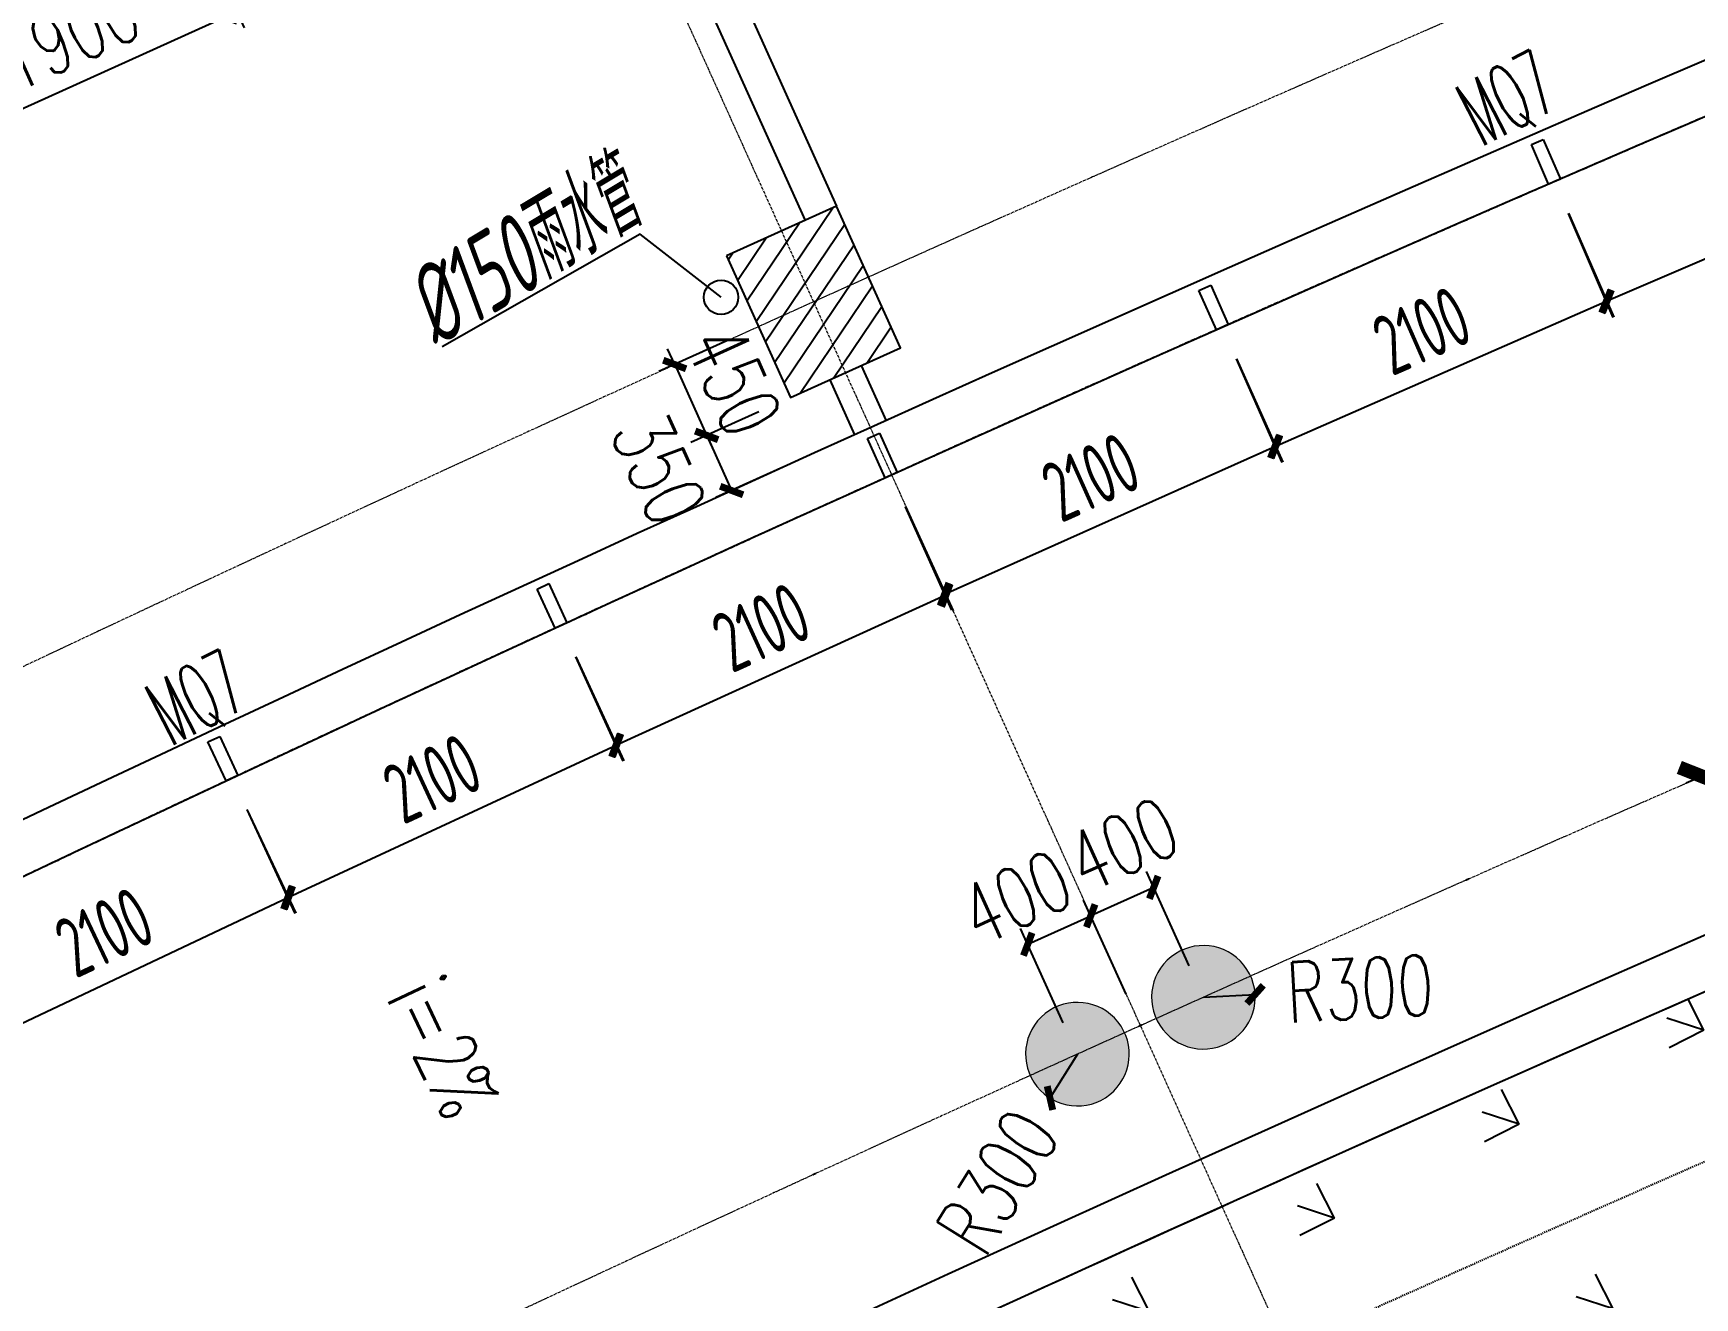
# Model space of a CAD drawing. Header units: millimetres. Extents: x -167 to 12027559, y -6694179 to 6449.
# Drawn here: x 11653426 to 11663045, y -6432345 to -6425020 of the extents above; entities that cross this region are included whole.
import ezdxf
from ezdxf.enums import TextEntityAlignment as Align

# ---------------------------------------------------------------- set-up
doc = ezdxf.new("R2010")
doc.units = ezdxf.units.MM
doc.header["$LTSCALE"] = 10
for name, pattern in [('A1-RG-AXIS$0$CENTER', [50.8, 31.75, -6.35, 6.35, -6.35]), ('A1-RI-F1$0$442 Site - Ground$0$HIDDEN2', [0.1875, 0.125, -0.0625]), ('A1-RI-F1$0$CENTER2', [1.125, 0.75, -0.125, 0.125, -0.125]), ('A1-RI-F1$0$Dash', [6, 3, -3]), ('A1-RI-F1$0$SJX', [9, 6, -3]), ('A1-RI-F1$0$ZXX0', [15, 10, -2.5, 0, -2.5]), ('A1-RI-F1$0$ZXX1000', [18, 15, -1.25, 0.5, -1.25])]:
    doc.linetypes.add(name, pattern=pattern)
for name, color, linetype in [('A1-RD-1F$0$A-DIMS-1：100', 1, 'Continuous'), ('A1-RD-1F$0$A-GLAZ', 140, 'Continuous'), ('A1-RG-AXIS$0$A-COLU-HATH', 8, 'Continuous'), ('A1-RG-AXIS$0$A-COLUMN', 7, 'Continuous'), ('A1-RG-AXIS$0$A-DETL-PEN0', 247, 'Continuous'), ('A1-RG-AXIS$0$A2-RG-AXIS-150$0$A-DIMS-100', 1, 'Continuous'), ('A1-RI-F1$0$0P-RW-GR-V', 210, 'Continuous'), ('A1-RI-F1$0$442 Site - clean$0$mry-green area hatch', 76, 'Continuous'), ('A1-RI-F1$0$442 Site - clean$0$mry-roads', 2, 'Continuous'), ('A1-RI-F1$0$442 Site - Ground$0$mry-overhead', 253, 'A1-RI-F1$0$442 Site - Ground$0$HIDDEN2'), ('A1-RI-F1$0$A-DIMS-1：100', 1, 'Continuous'), ('A1-RI-F1$0$A-STRS-TREA', 50, 'Continuous'), ('A1-RI-F1$0$A-SYMB', 4, 'Continuous'), ('A1-RI-F1$0$A-SYMB-AREA', 4, 'Continuous'), ('A1-RI-F1$0$A-SYMB-NAME', 4, 'Continuous'), ('A1-RI-F1$0$A-SYMB-STRS', 1, 'Continuous'), ('A1-RI-F1$0$A-TEXT', 4, 'Continuous'), ('A1-RI-F1$0$A-WALL', 7, 'Continuous'), ('A1-RI-F1$0$G-ACCS', 7, 'Continuous'), ('A1-RI-F1$0$G-EVAC', 5, 'Continuous'), ('A1-RI-F1$0$N-SYMB-DOOR', 13, 'Continuous'), ('A1-RI-F1$0$N-SYMB-DOOR1', 13, 'Continuous'), ('A1-RI-F1$0$N-SYMB-DOOR2', 13, 'Continuous'), ('A1-RI-F1$0$道路中线_N1', 7, 'Continuous'), ('A1-RI-F1$0$道路中线_中科路', 7, 'Continuous'), ('A1-RI-F1$0$道路中线_内部道路', 3, 'A1-RI-F1$0$CENTER2')]:
    doc.layers.add(name, color=color, linetype=linetype)
doc.layers.add('A1-RD-1F$0$A-X-PLOT', color=7, linetype='Continuous', plot=False)
doc.layers.add('A1-RG-AXIS$0$A-GRID', color=1, linetype='A1-RG-AXIS$0$CENTER', lineweight=9)
doc.layers.add('A1-RI-F1$0$车行道边线', color=5, linetype='A1-RI-F1$0$SJX', lineweight=40)
doc.styles.add('A1-RD-1F$0$XD2008', font='xd-hzs.shx', dxfattribs={"width": 0.7, "bigfont": 'xd-hztxt.shx'})
doc.styles.add('A1-RG-AXIS$0$A2-RG-AXIS-150$0$XD2008', font='romans.shx', dxfattribs={"width": 0.7})
doc.styles.add('A1-RI-F1$0$ECADI', font='gbeitc.shx', dxfattribs={"width": 0.7, "bigfont": 'gbcbig.shx'})
doc.styles.add('A1-RI-F1$0$ECADI-SYM', font='simplex.shx', dxfattribs={"width": 0.7, "bigfont": 'hztxt.shx'})
doc.styles.add('A1-RI-F1$0$XD2008', font='txt.shx', dxfattribs={"width": 0.7, "bigfont": 'xd-hztxt.shx'})
doc.dimstyles.new('A1-RD-1F$0$XD100$0', dxfattribs={"dimscale": 100, "dimtxt": 3.5, "dimasz": 2, "dimexe": 1, "dimexo": 2, "dimgap": 1, "dimtad": 1, "dimdec": 0, "dimdsep": 46, "dimtxsty": 'A1-RD-1F$0$XD2008', "dimblk": 'A1-RD-1F$0$_ArchTick', "dimblk1": 'A1-RD-1F$0$_ArchTick', "dimblk2": 'A1-RD-1F$0$_ArchTick', "dimsah": 1, "dimcen": 2.5, "dimclrd": 1, "dimclre": 1, "dimclrt": 4, "dimaunit": 1, "dimadec": 0, "dimazin": 0, "dimtfac": 1, "dimtdec": 0, "dimtix": 1, "dimtmove": 2, "dimatfit": 3, "dimfxl": 0, "dimtolj": 1, "dimtzin": 0, "dimarcsym": 0})
doc.dimstyles.new('A1-RG-AXIS$0$A2-RG-AXIS-150$0$XD100', dxfattribs={"dimscale": 100, "dimtxt": 5.5, "dimasz": 1.5, "dimexe": 1, "dimexo": 2, "dimgap": 0.5, "dimtad": 1, "dimdec": 0, "dimdsep": 46, "dimtxsty": 'A1-RG-AXIS$0$A2-RG-AXIS-150$0$XD2008', "dimblk": 'A1-RG-AXIS$0$A2-RG-AXIS-150$0$_ArchTick', "dimcen": 2.5, "dimclrt": 4, "dimaunit": 1, "dimadec": 3, "dimazin": 0, "dimtfac": 1, "dimtdec": 0, "dimtix": 1, "dimtmove": 0, "dimatfit": 3, "dimfxl": 0, "dimtolj": 1, "dimtzin": 0, "dimarcsym": 0})
doc.dimstyles.new('A1-RI-F1$0$XD100', dxfattribs={"dimscale": 100, "dimtxt": 3.5, "dimasz": 1, "dimexe": 1, "dimexo": 2, "dimgap": 1, "dimtad": 1, "dimdec": 0, "dimdsep": 46, "dimtxsty": 'A1-RI-F1$0$XD2008', "dimblk": 'A1-RI-F1$0$_ArchTick', "dimcen": 2.5, "dimclrd": 1, "dimclre": 1, "dimclrt": 4, "dimaunit": 1, "dimadec": 0, "dimazin": 0, "dimtfac": 1, "dimtdec": 0, "dimtix": 1, "dimtmove": 2, "dimatfit": 3, "dimfxl": 0, "dimtolj": 1, "dimtzin": 0, "dimarcsym": 0})
doc.dimstyles.new('A1-RI-F1$0$XD100$0', dxfattribs={"dimscale": 100, "dimtxt": 3.5, "dimasz": 2, "dimexe": 1, "dimexo": 2, "dimgap": 1, "dimtad": 1, "dimdec": 0, "dimdsep": 46, "dimtxsty": 'A1-RI-F1$0$XD2008', "dimblk1": 'A1-RI-F1$0$_ArchTick', "dimblk2": 'A1-RI-F1$0$_ArchTick', "dimsah": 1, "dimcen": 2.5, "dimclrd": 1, "dimclre": 1, "dimclrt": 4, "dimaunit": 1, "dimadec": 0, "dimazin": 0, "dimtfac": 1, "dimtdec": 0, "dimtix": 1, "dimtmove": 2, "dimatfit": 3, "dimfxl": 0, "dimtolj": 1, "dimtzin": 0, "dimarcsym": 0})

# ---------------------------------------------------------------- blocks, each defined once
blk = doc.blocks.new('A1-RG-AXIS$0$A2-RG-AXIS-150$0$_ArchTick')
at = {"color": 0, "linetype": 'ByBlock', "const_width": 0.4}
blk.add_lwpolyline([(-0.5, -0.5), (0.5, 0.5)], dxfattribs=at)
blk = doc.blocks.new('*D681')
at = {"layer": 'A1-RG-AXIS$0$A2-RG-AXIS-150$0$A-DIMS-100', "color": 0, "lineweight": -2, "ltscale": 3}
for p, q in [((11670910, -6387267.3), (11670915.9, -6387284)), ((11580897.2, -6435951), (11580908, -6435965))]:
    blk.add_line(p, q, dxfattribs=at)
blk.add_arc((11778731.9, -6694178.6), 325182.4, 109.357031, 127.456634, dxfattribs=at)
at = {"layer": 'Defpoints', "color": 0, "ltscale": 3}
for p in [(11670976.3, -6387456), (11639299.9, -6400406.2), (11581018.9, -6436109.7), (11778731.9, -6694178.6)]:
    blk.add_point(p, dxfattribs=at)
at = {"layer": 'A1-RG-AXIS$0$A2-RG-AXIS-150$0$A-DIMS-100', "color": 0, "lineweight": -2, "ltscale": 3, "xscale": 150, "yscale": 150, "zscale": 150}
for p, rotation in [((11670949, -6387378.3), 19.35703132825471), ((11580968.8, -6436044.4), 217.4566338573137)]:
    blk.add_blockref('A1-RG-AXIS$0$A2-RG-AXIS-150$0$_ArchTick', p, dxfattribs=dict(at, rotation=rotation))
at = {"layer": 'A1-RG-AXIS$0$A2-RG-AXIS-150$0$A-DIMS-100', "color": 4, "ltscale": 3, "insert": (11623903.2, -6407910.6), "char_height": 375, "attachment_point": 5, "rotation": 28.40683, "style": 'A1-RG-AXIS$0$A2-RG-AXIS-150$0$XD2008'}
blk.add_mtext('\\A1;18°5\'59"', dxfattribs=at)
blk = doc.blocks.new('A1-RG-AXIS$0$Round Column1 - 600 mm Diameter-1418243-一层平面 校行政中心 FIRST FLOOR PLAN')
at = {"layer": 'A1-RG-AXIS$0$A-COLUMN', "lineweight": 9}
for start, end in [(90, 180), (0, 90), (180, 0)]:
    blk.add_arc((0, 0), 300, start, end, dxfattribs=at)
blk = doc.blocks.new('A1-RG-AXIS$0$colu')
at = {"layer": 'A1-RG-AXIS$0$A-COLU-HATH', "linetype": 'ByBlock'}
h = blk.add_hatch(dxfattribs=at)
h.set_pattern_fill('ANSI31', color=256, scale=888, angle=11, style=0)
h.set_pattern_definition([(56, (-5304, 12651), (-92.02317055, 62.0704123), [])])
h.paths.add_polyline_path([(11591264.2, -6433838.8), (11591158.5, -6433556.8), (11590222.1, -6433907.7), (11590399.9, -6434382.1)])
h.paths.add_polyline_path([(11582705.6, -6437301.3), (11582516, -6436795.2), (11581579.6, -6437146.1), (11581701, -6437474.4)])
h.paths.add_polyline_path([(11590471.6, -6449023.6), (11591079.8, -6449817.4), (11591635.4, -6449391.7), (11591027.3, -6448597.9)])
h.paths.add_polyline_path([(11597647.1, -6443800.1), (11598173.7, -6444529.9), (11598741.4, -6444120.4), (11598214.8, -6443390.5)])
h.paths.add_polyline_path([(11585545.5, -6442593.7), (11586153.7, -6443387.5), (11586709.3, -6442961.8), (11586101.2, -6442168)])
h.paths.add_polyline_path([(11592849.2, -6437150.3), (11593375.8, -6437880.2), (11593943.4, -6437470.6), (11593416.8, -6436740.7)])
h.paths.add_polyline_path([(11606394.6, -6455923.8), (11606921.2, -6456653.6), (11607488.9, -6456244), (11606962.3, -6455514.2)])
h.paths.add_polyline_path([(11601625.9, -6449314.5), (11602152.5, -6450044.4), (11602720.2, -6449634.8), (11602193.6, -6448905)])
edge = h.paths.add_edge_path()
edge.add_arc((11595249.5, -6454684.4), 425, 0, 360)
edge = h.paths.add_edge_path()
edge.add_arc((11600175.9, -6461114.9), 425, 0, 360)
h.paths.add_polyline_path([(11613306.9, -6451073.5), (11613812.4, -6451818.2), (11614391.5, -6451425.1), (11613886.1, -6450680.4)])
h.paths.add_polyline_path([(11620355.7, -6446423.7), (11620839.5, -6447182.6), (11621429.7, -6446806.3), (11620945.9, -6446047.4)])
h.paths.add_polyline_path([(11615974.2, -6439551.7), (11616458.1, -6440310.5), (11617048.3, -6439934.2), (11616564.5, -6439175.3)])
h.paths.add_polyline_path([(11608730, -6444330.1), (11609235.4, -6445074.8), (11609814.6, -6444681.6), (11609309.2, -6443937)])
h.paths.add_polyline_path([(11600306.1, -6431918.8), (11600811.6, -6432663.5), (11601390.7, -6432270.4), (11600885.3, -6431525.7)])
h.paths.add_polyline_path([(11607910.2, -6426903.7), (11608394.1, -6427662.5), (11608984.3, -6427286.2), (11608500.5, -6426527.3)])
h.paths.add_polyline_path([(11630302.3, -6423284.6), (11630692.9, -6423982.7), (11631129.2, -6423738.6), (11630738.6, -6423040.4)])
h.paths.add_polyline_path([(11626248.1, -6416039.2), (11626638.7, -6416737.4), (11627075.1, -6416493.2), (11626684.4, -6415795.1)])
h.paths.add_polyline_path([(11627535, -6441978.3), (11627996.9, -6442750.7), (11628597.7, -6442391.5), (11628135.8, -6441619.1)])
h.paths.add_polyline_path([(11634839, -6437740.8), (11635278.5, -6438526.2), (11635889.4, -6438184.4), (11635449.9, -6437399)])
h.paths.add_polyline_path([(11615655.2, -6422108.9), (11616117.1, -6422881.3), (11616717.9, -6422522.1), (11616256, -6421749.7)])
h.paths.add_polyline_path([(11619863.2, -6429146.9), (11620325, -6429919.3), (11620925.8, -6429560.1), (11620464, -6428787.6)])
h.paths.add_polyline_path([(11630859.3, -6430628.5), (11631298.8, -6431413.9), (11631909.7, -6431072.1), (11631470.2, -6430286.7)])
h.paths.add_polyline_path([(11627538.8, -6424694.4), (11627978.3, -6425479.8), (11628589.1, -6425138), (11628149.7, -6424352.6)])
h.paths.add_polyline_path([(11623352.7, -6434983.2), (11623814.5, -6435755.7), (11624415.3, -6435396.5), (11623953.5, -6434624)])
h.paths.add_polyline_path([(11623534.7, -6417538.5), (11623974.1, -6418323.9), (11624585, -6417982.1), (11624145.5, -6417196.7)])
h.paths.add_polyline_path([(11635339.1, -6420464.1), (11635755.9, -6421261.8), (11636376.3, -6420937.7), (11635959.6, -6420140)])
h.paths.add_polyline_path([(11645506.5, -6407137.9), (11645842, -6407864.2), (11645388.1, -6408073.9), (11645052.6, -6407347.6)])
h.paths.add_polyline_path([(11648218.5, -6414201.1), (11648554, -6414927.4), (11649007.9, -6414717.7), (11648672.4, -6413991.5)])
h.paths.add_polyline_path([(11649797, -6429903.6), (11650190.6, -6430712.9), (11650820.1, -6430406.7), (11650426.4, -6429597.4)])
h.paths.add_polyline_path([(11632162.7, -6412872.3), (11631542.2, -6413196.4), (11632283.1, -6414614.6), (11632903.5, -6414290.4)])
h.paths.add_polyline_path([(11648552.6, -6404922.5), (11647914.6, -6405210.5), (11648572.8, -6406668.9), (11649210.9, -6406380.9)])
h.paths.add_polyline_path([(11638487.9, -6426491.2), (11638904.6, -6427288.9), (11639525, -6426964.7), (11639108.3, -6426167.1)])
h.paths.add_polyline_path([(11646232.1, -6422574.6), (11646625.7, -6423383.9), (11647255.2, -6423077.7), (11646861.6, -6422268.4)])
h.paths.add_polyline_path([(11643257.7, -6416459.6), (11643651.4, -6417268.9), (11644280.8, -6416962.8), (11643887.2, -6416153.4)])
edge = h.paths.add_edge_path()
edge.add_arc((11640554, -6410100.5), 425, 0, 360)
h.paths.add_polyline_path([(11642261.7, -6433714.8), (11642678.5, -6434512.5), (11643298.9, -6434188.4), (11642882.2, -6433390.7)])
h.paths.add_polyline_path([(11657438.5, -6426310.3), (11657808.8, -6427130.6), (11658446.8, -6426842.6), (11658076.5, -6426022.3)])
h.paths.add_polyline_path([(11654085.6, -6418882), (11654455.8, -6419702.3), (11655093.8, -6419414.3), (11654723.6, -6418594)])
h.paths.add_polyline_path([(11659423.4, -6409140.7), (11659769.9, -6409971.3), (11660416, -6409701.8), (11660069.4, -6408871.2)])
h.paths.add_polyline_path([(11651288, -6412684.1), (11651658.2, -6413504.4), (11652296.3, -6413216.4), (11651926, -6412396.1)])
h.paths.add_polyline_path([(11672567.5, -6404094.9), (11672841.4, -6404846.5), (11673311.2, -6404675.2), (11673037.2, -6403923.6)])
h.paths.add_polyline_path([(11669749.3, -6396288.4), (11670092.2, -6397229.1), (11670561.8, -6397057.7), (11670219.1, -6396117.2)])
h.paths.add_polyline_path([(11678236.4, -6409177.5), (11678567.9, -6410121), (11679228.3, -6409889), (11678896.8, -6408945.5)])
h.paths.add_polyline_path([(11675949.4, -6402667.6), (11676280.8, -6403611.1), (11676941.3, -6403379), (11676609.8, -6402435.6)])
h.paths.add_polyline_path([(11662041.8, -6415416.4), (11662388.4, -6416247), (11663034.4, -6415977.4), (11662687.8, -6415146.8)])
h.paths.add_polyline_path([(11670094.3, -6412180.7), (11670416.9, -6413020.9), (11671070.4, -6412770), (11670747.8, -6411929.8)])
h.paths.add_polyline_path([(11656265.8, -6401573.1), (11656650.9, -6402495.9), (11657296.9, -6402226.4), (11656911.8, -6401303.5)])
h.paths.add_polyline_path([(11664718.2, -6398177.2), (11665076.6, -6399110.8), (11665730.1, -6398859.9), (11665371.7, -6397926.3)])
h.paths.add_polyline_path([(11667657.1, -6405832.5), (11667979.7, -6406672.7), (11668633.2, -6406421.8), (11668310.6, -6405581.6)])
h.paths.add_polyline_path([(11673264.6, -6395025.5), (11673596.1, -6395968.9), (11674256.5, -6395736.9), (11673925, -6394793.5)])
edge = h.paths.add_edge_path()
edge.add_arc((11681417.1, -6417175.4), 425, 0, 360)
h.paths.add_polyline_path([(11673015.3, -6419789.2), (11673337.9, -6420629.5), (11673991.4, -6420378.6), (11673668.8, -6419538.4)])
h.paths.add_polyline_path([(11665180.1, -6422937.9), (11665526.7, -6423768.5), (11666172.7, -6423499), (11665826.1, -6422668.4)])
for points in [[(11660434.5, -6430417.9, 0.414214), (11660012.9, -6430370.2, 0.414214), (11659965.2, -6430791.7, 1)], [(11659705.3, -6430747, 0.414214), (11659283.8, -6430699.3, 0.414214), (11659236, -6431120.9, 1)]]:
    blk.add_hatch(color=256, dxfattribs=at).paths.add_polyline_path(points)
at = {"layer": 'A1-RG-AXIS$0$A-COLUMN'}
blk.add_lwpolyline([(11657438.5, -6426310.3), (11657808.8, -6427130.6), (11658446.8, -6426842.6), (11658076.5, -6426022.3)], close=True, dxfattribs=at)
at = {"layer": 'A1-RG-AXIS$0$A-COLUMN', "rotation": 38.5387103980395}
for p in [(11660199.8, -6430604.8), (11659470.7, -6430934)]:
    blk.add_blockref('A1-RG-AXIS$0$Round Column1 - 600 mm Diameter-1418243-一层平面 校行政中心 FIRST FLOOR PLAN', p, dxfattribs=at)
blk = doc.blocks.new('A1-RI-F1$0$_ArchTick')
at = {"color": 0, "linetype": 'ByBlock', "const_width": 0.4}
blk.add_lwpolyline([(-0.5, -0.5), (0.5, 0.5)], dxfattribs=at)
blk = doc.blocks.new('*D415')
at = {"layer": 'A1-RI-F1$0$A-DIMS-1：100', "color": 1, "linetype": 'ByBlock', "lineweight": -2}
blk.add_line((11660199.8, -6430604.8), (11660499.4, -6430588.1), dxfattribs=at)
at = {"layer": 'Defpoints', "color": 0, "linetype": 'ByBlock'}
for p in [(11660199.8, -6430604.8), (11660499.4, -6430588.1)]:
    blk.add_point(p, dxfattribs=at)
at = {"layer": 'A1-RI-F1$0$A-DIMS-1：100', "color": 1, "linetype": 'ByBlock', "lineweight": -2, "xscale": 100, "yscale": 100, "zscale": 100, "rotation": 3.206619955082551}
blk.add_blockref('A1-RI-F1$0$_ArchTick', (11660499.4, -6430588.1), dxfattribs=at)
at = {"layer": 'A1-RI-F1$0$A-DIMS-1：100', "color": 4, "linetype": 'ByBlock', "insert": (11661106.7, -6430554), "char_height": 350, "attachment_point": 5, "rotation": 3.20662, "style": 'A1-RI-F1$0$XD2008'}
blk.add_mtext('\\A1;R300', dxfattribs=at)
blk = doc.blocks.new('*D416')
at = {"layer": 'A1-RI-F1$0$A-DIMS-1：100', "color": 1, "linetype": 'ByBlock', "lineweight": -2}
blk.add_line((11659470.7, -6430934), (11659311.8, -6431188.4), dxfattribs=at)
at = {"layer": 'Defpoints', "color": 0, "linetype": 'ByBlock'}
for p in [(11659470.7, -6430934), (11659311.8, -6431188.4)]:
    blk.add_point(p, dxfattribs=at)
at = {"layer": 'A1-RI-F1$0$A-DIMS-1：100', "color": 1, "linetype": 'ByBlock', "lineweight": -2, "xscale": 100, "yscale": 100, "zscale": 100, "rotation": 238.0145820828661}
blk.add_blockref('A1-RI-F1$0$_ArchTick', (11659311.8, -6431188.4), dxfattribs=at)
at = {"layer": 'A1-RI-F1$0$A-DIMS-1：100', "color": 4, "linetype": 'ByBlock', "insert": (11659009.6, -6431672.3), "char_height": 350, "attachment_point": 5, "rotation": 58.01458, "style": 'A1-RI-F1$0$XD2008'}
blk.add_mtext('\\A1;R300', dxfattribs=at)
blk = doc.blocks.new('*D417')
at = {"layer": 'A1-RI-F1$0$A-DIMS-1：100', "color": 1, "linetype": 'ByBlock', "lineweight": -2}
for p, q in [((11660117.6, -6430422.5), (11659871.3, -6429876.9)), ((11659912.4, -6429968), (11659547.8, -6430132.6)), ((11659753, -6430587.1), (11659506.7, -6430041.5))]:
    blk.add_line(p, q, dxfattribs=at)
at = {"layer": 'Defpoints', "color": 0, "linetype": 'ByBlock'}
for p in [(11659547.8, -6430132.6), (11660199.8, -6430604.8), (11659835.3, -6430769.4)]:
    blk.add_point(p, dxfattribs=at)
at = {"layer": 'A1-RI-F1$0$A-DIMS-1：100', "color": 1, "linetype": 'ByBlock', "lineweight": -2, "xscale": 100, "yscale": 100, "zscale": 100}
for p, rotation in [((11659912.4, -6429968), 24.29328656349756), ((11659547.8, -6430132.6), 204.2932865634976)]:
    blk.add_blockref('A1-RI-F1$0$_ArchTick', p, dxfattribs=dict(at, rotation=rotation))
at = {"layer": 'A1-RI-F1$0$A-DIMS-1：100', "color": 4, "linetype": 'ByBlock', "insert": (11659732.9, -6429720.6), "char_height": 350, "attachment_point": 5, "rotation": 24.29329, "style": 'A1-RI-F1$0$XD2008'}
blk.add_mtext('\\A1;400', dxfattribs=at)
blk = doc.blocks.new('*D418')
at = {"layer": 'A1-RI-F1$0$A-DIMS-1：100', "color": 1, "linetype": 'ByBlock', "lineweight": -2}
for p, q in [((11659753, -6430587.1), (11659506.7, -6430041.5)), ((11659183.2, -6430297.2), (11659547.8, -6430132.6)), ((11659388.4, -6430751.7), (11659142.1, -6430206))]:
    blk.add_line(p, q, dxfattribs=at)
at = {"layer": 'Defpoints', "color": 0, "linetype": 'ByBlock'}
for p in [(11659547.8, -6430132.6), (11659835.3, -6430769.4), (11659470.7, -6430934)]:
    blk.add_point(p, dxfattribs=at)
at = {"layer": 'A1-RI-F1$0$A-DIMS-1：100', "color": 1, "linetype": 'ByBlock', "lineweight": -2, "xscale": 100, "yscale": 100, "zscale": 100}
for p, rotation in [((11659547.8, -6430132.6), 24.29328656369348), ((11659183.2, -6430297.2), 204.2932865636935)]:
    blk.add_blockref('A1-RI-F1$0$_ArchTick', p, dxfattribs=dict(at, rotation=rotation))
at = {"layer": 'A1-RI-F1$0$A-DIMS-1：100', "color": 4, "linetype": 'ByBlock', "insert": (11659115.2, -6430026.6), "char_height": 350, "attachment_point": 5, "rotation": 24.29329, "style": 'A1-RI-F1$0$XD2008'}
blk.add_mtext('\\A1;400', dxfattribs=at)
blk = doc.blocks.new('A1-RD-1F$0$_ArchTick')
at = {"color": 0, "linetype": 'ByBlock', "const_width": 0.4}
blk.add_lwpolyline([(-0.5, -0.5), (0.5, 0.5)], dxfattribs=at)
blk = doc.blocks.new('*D844')
at = {"layer": 'A1-RD-1F$0$A-DIMS-1：100', "color": 1, "linetype": 'ByBlock', "lineweight": -2}
for p, q in [((11664241.2, -6425234.6), (11664500.4, -6425837.4)), ((11664460.9, -6425745.5), (11662531.6, -6426574.9)), ((11662312, -6426064), (11662571.1, -6426666.8))]:
    blk.add_line(p, q, dxfattribs=at)
at = {"layer": 'Defpoints', "color": 0, "linetype": 'ByBlock'}
for p in [(11664162.2, -6425050.9), (11662233, -6425880.3), (11662531.6, -6426574.9)]:
    blk.add_point(p, dxfattribs=at)
at = {"layer": 'A1-RD-1F$0$A-DIMS-1：100', "color": 1, "linetype": 'ByBlock', "lineweight": -2, "xscale": 100, "yscale": 100, "zscale": 100}
for p, rotation in [((11664460.9, -6425745.5), 23.2646039055425), ((11662531.6, -6426574.9), 203.2646039055425)]:
    blk.add_blockref('A1-RD-1F$0$_ArchTick', p, dxfattribs=dict(at, rotation=rotation))
at = {"layer": 'A1-RD-1F$0$A-DIMS-1：100', "color": 4, "linetype": 'ByBlock', "insert": (11663387.6, -6425907.6), "char_height": 350, "attachment_point": 5, "rotation": 23.2646, "style": 'A1-RD-1F$0$XD2008'}
blk.add_mtext('\\A1;2100', dxfattribs=at)
blk = doc.blocks.new('*D845')
at = {"layer": 'A1-RD-1F$0$A-DIMS-1：100', "color": 1, "linetype": 'ByBlock', "lineweight": -2}
for p, q in [((11662313.3, -6426063.5), (11662576.8, -6426664.3)), ((11662536.6, -6426572.8), (11660613.4, -6427416.1)), ((11660390.1, -6426906.8), (11660653.5, -6427507.6))]:
    blk.add_line(p, q, dxfattribs=at)
at = {"layer": 'Defpoints', "color": 0, "linetype": 'ByBlock'}
for p in [(11662233, -6425880.3), (11660309.7, -6426723.6), (11660613.4, -6427416.1)]:
    blk.add_point(p, dxfattribs=at)
at = {"layer": 'A1-RD-1F$0$A-DIMS-1：100', "color": 1, "linetype": 'ByBlock', "lineweight": -2, "xscale": 100, "yscale": 100, "zscale": 100}
for p, rotation in [((11662536.6, -6426572.8), 23.67625480903238), ((11660613.4, -6427416.1), 203.6762548090324)]:
    blk.add_blockref('A1-RD-1F$0$_ArchTick', p, dxfattribs=dict(at, rotation=rotation))
at = {"layer": 'A1-RD-1F$0$A-DIMS-1：100', "color": 4, "linetype": 'ByBlock', "insert": (11661464.6, -6426742.6), "char_height": 350, "attachment_point": 5, "rotation": 23.67625, "style": 'A1-RD-1F$0$XD2008'}
blk.add_mtext('\\A1;2100', dxfattribs=at)
blk = doc.blocks.new('*D790')
at = {"layer": 'A1-RD-1F$0$A-DIMS-1：100', "color": 1, "linetype": 'ByBlock', "lineweight": -2}
for p, q in [((11660391.4, -6426906.2), (11660659.1, -6427505.1)), ((11660618.3, -6427413.8), (11658701.2, -6428270.9)), ((11658474.2, -6427763.3), (11658742, -6428362.2))]:
    blk.add_line(p, q, dxfattribs=at)
at = {"layer": 'Defpoints', "color": 0, "linetype": 'ByBlock'}
for p in [(11660309.7, -6426723.6), (11658392.6, -6427580.7), (11658701.2, -6428270.9)]:
    blk.add_point(p, dxfattribs=at)
at = {"layer": 'A1-RD-1F$0$A-DIMS-1：100', "color": 1, "linetype": 'ByBlock', "lineweight": -2, "xscale": 100, "yscale": 100, "zscale": 100}
for p, rotation in [((11660618.3, -6427413.8), 24.08761257587259), ((11658701.2, -6428270.9), 204.0876125758726)]:
    blk.add_blockref('A1-RD-1F$0$_ArchTick', p, dxfattribs=dict(at, rotation=rotation))
at = {"layer": 'A1-RD-1F$0$A-DIMS-1：100', "color": 4, "linetype": 'ByBlock', "insert": (11659547.5, -6427591.3), "char_height": 350, "attachment_point": 5, "rotation": 24.08761, "style": 'A1-RD-1F$0$XD2008'}
blk.add_mtext('\\A1;2100', dxfattribs=at)
blk = doc.blocks.new('*D791')
at = {"layer": 'A1-RD-1F$0$A-DIMS-1：100', "color": 1, "linetype": 'ByBlock', "lineweight": -2}
for p, q in [((11658475.5, -6427762.7), (11658750.7, -6428366.6)), ((11658709.3, -6428275.6), (11656798.4, -6429146.4)), ((11656564.6, -6428633.5), (11656839.8, -6429237.4))]:
    blk.add_line(p, q, dxfattribs=at)
at = {"layer": 'Defpoints', "color": 0, "linetype": 'ByBlock'}
for p in [(11658392.6, -6427580.7), (11656481.7, -6428451.5), (11656798.4, -6429146.4)]:
    blk.add_point(p, dxfattribs=at)
at = {"layer": 'A1-RD-1F$0$A-DIMS-1：100', "color": 1, "linetype": 'ByBlock', "lineweight": -2, "xscale": 100, "yscale": 100, "zscale": 100}
for p, rotation in [((11658709.3, -6428275.6), 24.49896839042631), ((11656798.4, -6429146.4), 204.4989683904263)]:
    blk.add_blockref('A1-RD-1F$0$_ArchTick', p, dxfattribs=dict(at, rotation=rotation))
at = {"layer": 'A1-RD-1F$0$A-DIMS-1：100', "color": 4, "linetype": 'ByBlock', "insert": (11657639.8, -6428460.8), "char_height": 350, "attachment_point": 5, "rotation": 24.49897, "style": 'A1-RD-1F$0$XD2008'}
blk.add_mtext('\\A1;2100', dxfattribs=at)
blk = doc.blocks.new('*D792')
at = {"layer": 'A1-RD-1F$0$A-DIMS-1：100', "color": 1, "linetype": 'ByBlock', "lineweight": -2}
for p, q in [((11656565.9, -6428632.9), (11656845.5, -6429234.8)), ((11656803.3, -6429144.1), (11654898.7, -6430028.6)), ((11654661.3, -6429517.4), (11654940.8, -6430119.3))]:
    blk.add_line(p, q, dxfattribs=at)
at = {"layer": 'Defpoints', "color": 0, "linetype": 'ByBlock'}
for p in [(11656481.7, -6428451.5), (11654577, -6429336), (11654898.7, -6430028.6)]:
    blk.add_point(p, dxfattribs=at)
at = {"layer": 'A1-RD-1F$0$A-DIMS-1：100', "color": 1, "linetype": 'ByBlock', "lineweight": -2, "xscale": 100, "yscale": 100, "zscale": 100}
for p, rotation in [((11656803.3, -6429144.1), 24.91031791792826), ((11654898.7, -6430028.6), 204.9103179179283)]:
    blk.add_blockref('A1-RD-1F$0$_ArchTick', p, dxfattribs=dict(at, rotation=rotation))
at = {"layer": 'A1-RD-1F$0$A-DIMS-1：100', "color": 4, "linetype": 'ByBlock', "insert": (11655735.2, -6429337), "char_height": 350, "attachment_point": 5, "rotation": 24.91032, "style": 'A1-RD-1F$0$XD2008'}
blk.add_mtext('\\A1;2100', dxfattribs=at)
blk = doc.blocks.new('*D793')
at = {"layer": 'A1-RD-1F$0$A-DIMS-1：100', "color": 1, "linetype": 'ByBlock', "lineweight": -2}
for p, q in [((11654662.6, -6429516.8), (11654946.4, -6430116.7)), ((11654903.7, -6430026.3), (11653005.4, -6430924.5)), ((11652764.4, -6430415), (11653048.2, -6431014.9))]:
    blk.add_line(p, q, dxfattribs=at)
at = {"layer": 'Defpoints', "color": 0, "linetype": 'ByBlock'}
for p in [(11654577, -6429336), (11652678.8, -6430234.2), (11653005.4, -6430924.5)]:
    blk.add_point(p, dxfattribs=at)
at = {"layer": 'A1-RD-1F$0$A-DIMS-1：100', "color": 1, "linetype": 'ByBlock', "lineweight": -2, "xscale": 100, "yscale": 100, "zscale": 100}
for p, rotation in [((11654903.7, -6430026.3), 25.32167364873369), ((11653005.4, -6430924.5), 205.3216736487337)]:
    blk.add_blockref('A1-RD-1F$0$_ArchTick', p, dxfattribs=dict(at, rotation=rotation))
at = {"layer": 'A1-RD-1F$0$A-DIMS-1：100', "color": 4, "linetype": 'ByBlock', "insert": (11653836.9, -6430226.8), "char_height": 350, "attachment_point": 5, "rotation": 25.32167, "style": 'A1-RD-1F$0$XD2008'}
blk.add_mtext('\\A1;2100', dxfattribs=at)
blk = doc.blocks.new('A1-RD-1F$0$chuangkuang')
at = {"layer": 'A1-RD-1F$0$A-X-PLOT', "linetype": 'ByBlock'}
for p, q in [((11593433.2, -6456040.2), (11593630.5, -6455886.8)), ((11593630.5, -6455886.8), (11593676.6, -6455946)), ((11593479.2, -6456099.4), (11593433.2, -6456040.2)), ((11593676.6, -6455946), (11593479.2, -6456099.4))]:
    blk.add_line(p, q, dxfattribs=at)
blk = doc.blocks.new('*D543')
at = {"layer": 'A1-RI-F1$0$A-DIMS-1：100', "color": 1, "linetype": 'ByBlock', "lineweight": -2}
for p, q in [((11657441.5, -6426802.9), (11657048, -6426980.5)), ((11657139.2, -6426939.4), (11657098, -6426848.2)), ((11657139.2, -6426939.4), (11657324.2, -6427349.3)), ((11657626.5, -6427212.9), (11657233.1, -6427390.5)), ((11657324.2, -6427349.3), (11657365.3, -6427440.5))]:
    blk.add_line(p, q, dxfattribs=at)
at = {"layer": 'Defpoints', "color": 0, "linetype": 'ByBlock'}
for p in [(11657623.7, -6426720.7), (11657808.8, -6427130.6), (11657324.2, -6427349.3)]:
    blk.add_point(p, dxfattribs=at)
at = {"layer": 'A1-RI-F1$0$A-DIMS-1：100', "color": 1, "linetype": 'ByBlock', "lineweight": -2, "xscale": 100, "yscale": 100, "zscale": 100}
for p, rotation in [((11657139.2, -6426939.4), 294.2934254015585), ((11657324.2, -6427349.3), 114.2934254015585)]:
    blk.add_blockref('A1-RI-F1$0$_ArchTick', p, dxfattribs=dict(at, rotation=rotation))
at = {"layer": 'A1-RI-F1$0$A-DIMS-1：100', "color": 4, "linetype": 'ByBlock', "insert": (11657482.3, -6427031.2), "char_height": 350, "attachment_point": 5, "rotation": 294.29343, "style": 'A1-RI-F1$0$XD2008'}
blk.add_mtext('\\A1;450', dxfattribs=at)
blk = doc.blocks.new('*D544')
at = {"layer": 'A1-RI-F1$0$A-DIMS-1：100', "color": 1, "linetype": 'ByBlock', "lineweight": -2}
for p, q in [((11657626.8, -6427213.5), (11657233.5, -6427391.6)), ((11657324.6, -6427350.3), (11657469, -6427669.3)), ((11657771.2, -6427532.5), (11657377.9, -6427710.6))]:
    blk.add_line(p, q, dxfattribs=at)
at = {"layer": 'Defpoints', "color": 0, "linetype": 'ByBlock'}
for p in [(11657809, -6427131), (11657953.4, -6427450), (11657469, -6427669.3)]:
    blk.add_point(p, dxfattribs=at)
at = {"layer": 'A1-RI-F1$0$A-DIMS-1：100', "color": 1, "linetype": 'ByBlock', "lineweight": -2, "xscale": 100, "yscale": 100, "zscale": 100}
for p, rotation in [((11657324.6, -6427350.3), 114.3570720225719), ((11657469, -6427669.3), 294.3570720225719)]:
    blk.add_blockref('A1-RI-F1$0$_ArchTick', p, dxfattribs=dict(at, rotation=rotation))
at = {"layer": 'A1-RI-F1$0$A-DIMS-1：100', "color": 4, "linetype": 'ByBlock', "insert": (11657048.1, -6427545), "char_height": 350, "attachment_point": 5, "rotation": 294.35707, "style": 'A1-RI-F1$0$XD2008'}
blk.add_mtext('\\A1;350', dxfattribs=at)
blk = doc.blocks.new('A1-RI-F1$0$A1RUODIANJIAN')
at = {"layer": 'A1-RI-F1$0$A-SYMB-NAME', "linetype": 'ByBlock', "style": 'A1-RI-F1$0$XD2008', "width": 0.7}
blk.add_attdef('A1RUODIANJIAN', (11587156, -6438427.3), '', height=350, dxfattribs=at)
blk = doc.blocks.new('A1-RI-F1$0$A$C6B365CFD')
at = {"layer": 'A1-RI-F1$0$442 Site - clean$0$mry-green area hatch'}
h = blk.add_hatch(dxfattribs=at)
h.set_pattern_fill('GRASS', color=256, scale=1200, angle=71.94682, style=0)
h.set_pattern_definition([(161.94682, (-11520186.1, 6499236.26), (-1069.71302, -543.795965), [225, -1472.05628]), (116.94682, (-11520186.1, 6499236.3), (-1069.71302, -543.79596), [225, -975]), (206.94682, (-11520186.1, 6499236.3), (543.79596, -1069.71302), [225, -975])])
h.paths.add_polyline_path([(138405, 72496.8), (137052.2, 76009.5, 0.015295), (120824.1, 69180.2), (122407, 65764.6, -0.015256)])
at = {"layer": 'A1-RI-F1$0$442 Site - clean$0$mry-roads'}
blk.add_lwpolyline([(138405, 72496.8), (137052.2, 76009.5, 0.015295), (120824.1, 69180.2), (122407, 65764.6)], format="xyb", dxfattribs=at)
at = {"layer": 'A1-RI-F1$0$442 Site - clean$0$mry-roads', "ltscale": 200}
blk.add_arc((240704.3, -192974.7), 284500, 109.409263, 130.715845, dxfattribs=at)
at = {"layer": 'A1-RI-F1$0$车行道边线', "linetype": 'A1-RI-F1$0$SJX', "lineweight": -3}
blk.add_arc((240704.3, -192974.7), 284500, 109.409263, 130.715845, dxfattribs=at)
at = {"layer": 'A1-RI-F1$0$道路中线_N1', "color": 1, "linetype": 'A1-RI-F1$0$ZXX0', "ltscale": 0.5}
blk.add_arc((240704.3, -192974.7), 280000, 103.387767, 136.304596, dxfattribs=at)
blk.add_arc((240704.3, -192974.7), 280000, 103.387767, 136.304596, dxfattribs=at)
at = {"layer": 'A1-RI-F1$0$道路中线_中科路', "color": 6, "linetype": 'A1-RI-F1$0$ZXX1000', "ltscale": 150}
blk.add_arc((240704.3, -192974.7), 280000, 107.572473, 136.304596, dxfattribs=at)
at = {"layer": 'A1-RI-F1$0$道路中线_内部道路', "ltscale": 10}
blk.add_arc((240588.4, -192829.3), 331118.5, 95.274126, 136.563345, dxfattribs=at)
blk = doc.blocks.new('*D117')
at = {"layer": 'A1-RI-F1$0$G-ACCS', "color": 1, "linetype": 'ByBlock', "lineweight": -2}
for p, q in [((11663454.6, -6429165.3), (11662995.1, -6429364.8)), ((11663086.8, -6429325), (11663425.2, -6430104.5)), ((11663793, -6429944.8), (11663333.5, -6430144.3))]:
    blk.add_line(p, q, dxfattribs=at)
at = {"layer": 'Defpoints', "color": 0, "linetype": 'ByBlock'}
for p in [(11663638, -6429085.7), (11663976.5, -6429865.2), (11663425.2, -6430104.5)]:
    blk.add_point(p, dxfattribs=at)
at = {"layer": 'A1-RI-F1$0$G-ACCS', "color": 1, "linetype": 'ByBlock', "lineweight": -2, "xscale": 200, "yscale": 200, "zscale": 200}
for p, rotation in [((11663086.8, -6429325), 113.4687614787234), ((11663425.2, -6430104.5), 293.4687614787234)]:
    blk.add_blockref('A1-RI-F1$0$_ArchTick', p, dxfattribs=dict(at, rotation=rotation))
at = {"layer": 'A1-RI-F1$0$G-ACCS', "color": 4, "linetype": 'ByBlock', "insert": (11663508.3, -6429605.2), "char_height": 350, "attachment_point": 5, "rotation": 293.46876, "style": 'A1-RI-F1$0$XD2008'}
blk.add_mtext('\\A1;850', dxfattribs=at)
blk = doc.blocks.new('A1-RI-F1$0$mc')
at = {"layer": 'A1-RI-F1$0$N-SYMB-DOOR', "style": 'A1-RI-F1$0$ECADI-SYM', "width": 0.7}
for tag, p in [('门窗主编号1', (55.7, -311.3)), ('门窗主编号2', (667.6, -311.3))]:
    blk.add_attdef(tag, p, '', height=180, dxfattribs=at)
at = {"layer": 'A1-RI-F1$0$N-SYMB-DOOR', "style": 'A1-RI-F1$0$ECADI-SYM', "width": 0.7, "flags": 1}
for tag, p in [('洞口尺寸(宽X高)', (55.6, -717.2)), ('备注', (57.1, -921.2))]:
    blk.add_attdef(tag, p, '', height=180, dxfattribs=at)
at = {"layer": 'A1-RI-F1$0$N-SYMB-DOOR1', "style": 'A1-RI-F1$0$ECADI-SYM', "width": 0.7}
blk.add_attdef('门窗辅编号1', (55.7, -516.1), '', height=180, dxfattribs=at)
at = {"layer": 'A1-RI-F1$0$N-SYMB-DOOR2', "style": 'A1-RI-F1$0$ECADI-SYM', "width": 0.7}
blk.add_attdef('门窗辅编号2', (311.5, -516.1), '', height=180, dxfattribs=at)
blk = doc.blocks.new('*D122')
at = {"layer": 'A1-RI-F1$0$A-DIMS-1：100', "color": 1, "linetype": 'ByBlock', "lineweight": -2}
for p, q in [((11654261.8, -6424133.8), (11654647.6, -6424988.6)), ((11652538.7, -6424934.7), (11652915.9, -6425770.3)), ((11654606.5, -6424897.4), (11652874.7, -6425679.1))]:
    blk.add_line(p, q, dxfattribs=at)
at = {"layer": 'Defpoints', "color": 0, "linetype": 'ByBlock'}
for p in [(11654179.5, -6423951.5), (11652456.4, -6424752.4), (11652874.7, -6425679.1)]:
    blk.add_point(p, dxfattribs=at)
at = {"layer": 'A1-RI-F1$0$A-DIMS-1：100', "color": 1, "linetype": 'ByBlock', "lineweight": -2, "xscale": 100, "yscale": 100, "zscale": 100}
for p, rotation in [((11654606.5, -6424897.4), 24.29328652603154), ((11652874.7, -6425679.1), 204.2932865260315)]:
    blk.add_blockref('A1-RI-F1$0$_ArchTick', p, dxfattribs=dict(at, rotation=rotation))
at = {"layer": 'A1-RI-F1$0$A-DIMS-1：100', "color": 4, "linetype": 'ByBlock', "insert": (11653627.5, -6425037.6), "char_height": 350, "attachment_point": 5, "rotation": 24.29329, "style": 'A1-RI-F1$0$XD2008'}
blk.add_mtext('\\A1;1900', dxfattribs=at)
blk = doc.blocks.new('A1-RI-F1$0$5erhfh')
at = {"layer": 'A1-RI-F1$0$A-SYMB-AREA', "style": 'A1-RI-F1$0$ECADI', "width": 0.7}
blk.add_attdef('340M2', text='', height=2.5, dxfattribs=at).set_placement((0, 1.25), align=Align.MIDDLE_LEFT)
at = {"layer": 'A1-RI-F1$0$A-SYMB-NAME', "style": 'A1-RI-F1$0$ECADI', "width": 0.7}
blk.add_attdef('CHINESENAME', (-12.292, 3.087), '', height=4.5, dxfattribs=at)
blk = doc.blocks.new('A1-RG-AXIS')
at = {"layer": 'A1-RG-AXIS$0$A-DETL-PEN0', "linetype": 'A1-RG-AXIS$0$CENTER'}
for radius, start, end in [(288999.9, 113.879998, 113.883963), (289000, 114.291147, 114.295112), (288999.9, 114.702659, 114.706624)]:
    blk.add_arc((11778731.2, -6694179.1), radius, start, end, dxfattribs=at)
at = {"layer": 'A1-RG-AXIS$0$A-GRID', "linetype": 'A1-RG-AXIS$0$CENTER', "ltscale": 0.05}
blk.add_lwpolyline([(11682866.1, -6392336.6, 0.10373), (11569674.9, -6456283.6, 0.10373)], format="xyb", dxfattribs=at)
blk.add_lwpolyline([(11644736.5, -6397318.9), (11661852.7, -6435239)], dxfattribs=at)
at = {"layer": 'A1-RG-AXIS$0$A-GRID', "ltscale": 0.05}
for points in [[(11690526.8, -6414141.5, 0.104527), (11584753.6, -6473784.9)], [(11691982.8, -6418505.6, 0.104638), (11587756.3, -6477270.1)]]:
    blk.add_lwpolyline(points, format="xyb", dxfattribs=at)
at = {"layer": 'A1-RG-AXIS$0$A-GRID', "linetype": 'A1-RG-AXIS$0$CENTER', "ltscale": 0.05}
blk.add_arc((11778731.9, -6694178.6), 308600, 107.574373, 131.323037, dxfattribs=at)
at = {"layer": 'A1-RG-AXIS$0$A-GRID', "ltscale": 0.05}
blk.add_arc((11778731.9, -6694178.6), 301700, 107.53359, 131.336201, dxfattribs=at)
at = {"layer": 'A1-RG-AXIS$0$A-COLU-HATH', "linetype": 'ByBlock'}
blk.add_blockref('A1-RG-AXIS$0$colu', (0, 0), dxfattribs=at)
at = {"layer": 'A1-RG-AXIS$0$A2-RG-AXIS-150$0$A-DIMS-100', "ltscale": 3}
dim = blk.add_angular_dim_3p(base=(11639299.9, -6400406.2), center=(11778731.9, -6694178.6), p1=(11670976.3, -6387456), p2=(11581018.9, -6436109.7), dimstyle='A1-RG-AXIS$0$A2-RG-AXIS-150$0$XD100', override={"dimtxt": 3.75, "dimadec": 4}, dxfattribs=at)
dim.commit()
dim.dimension.update_dxf_attribs({"geometry": '*D681', "text_midpoint": (11623903.2, -6407910.6)})
blk = doc.blocks.new('A1-RD-1F')
at = {"layer": 'A1-RD-1F$0$A-GLAZ', "ltscale": 0.25}
for radius, start, end in [(292800, 108.984811, 127.828852), (292500, 108.926088, 127.887577)]:
    blk.add_arc((11778729.3, -6694180.2), radius, start, end, dxfattribs=at)
at = {"layer": 'A1-RD-1F$0$A-X-PLOT', "linetype": 'ByBlock'}
for p, rotation in [((2526251.9, -16049960.2), 75.60258835770018), ((2593658.9, -16116146), 76.01393909667408), ((2659624.8, -16180080), 76.414043465739), ((2729891.6, -16247059), 76.83665205397445), ((2798709.1, -16311778.3), 77.24800672159152)]:
    blk.add_blockref('A1-RD-1F$0$chuangkuang', p, dxfattribs=dict(at, rotation=rotation))
at = {"layer": 'A1-RD-1F$0$A-DIMS-1：100', "color": 3, "linetype": 'ByBlock'}
for p1, p2, distance, picture, middle in [((11664162.2, -6425050.9), (11662233, -6425880.3), 756.1, '*D844', (11663387.6, -6425907.6)), ((11662233, -6425880.3), (11660309.7, -6426723.6), 756.1, '*D845', (11661464.6, -6426742.6)), ((11660309.7, -6426723.6), (11658392.6, -6427580.7), 756.1, '*D790', (11659547.5, -6427591.3)), ((11658392.6, -6427580.7), (11656481.7, -6428451.5), 763.7, '*D791', (11657639.8, -6428460.8)), ((11656481.7, -6428451.5), (11654577, -6429336), 763.7, '*D792', (11655735.2, -6429337)), ((11654577, -6429336), (11652678.8, -6430234.2), 763.7, '*D793', (11653836.9, -6430226.8))]:
    dim = blk.add_aligned_dim(p1=p1, p2=p2, distance=distance, dimstyle='A1-RD-1F$0$XD100$0', override={"dimasz": 1}, dxfattribs=at)
    dim.commit()
    dim.dimension.update_dxf_attribs({"geometry": picture, "text_midpoint": middle})
blk = doc.blocks.new('A1-RI-F1')
at = {"layer": 'A1-RI-F1$0$0P-RW-GR-V'}
blk.add_circle((11657407.6, -6426550.3), 100, dxfattribs=at)
at = {"layer": 'A1-RI-F1$0$442 Site - Ground$0$mry-overhead', "ltscale": 20}
blk.add_lwpolyline([(11758094.7, -6402408, 0.007577), (11749262.8, -6403167.4), (11748849.8, -6399088.2, 0.055784), (11684355.1, -6412994.7), (11685659.4, -6416881.7, 0.084561), (11599102.7, -6463333.3), (11592164.5, -6454413.7), (11594248, -6452806.9, 0.000043), (11592636.5, -6450703.6, 0.017034), (11576445.4, -6463980.2), (11589775.6, -6479462.5, -0.164141), (11758553.3, -6408891.5, -0.164141)], format="xyb", dxfattribs=at)
at = {"layer": 'A1-RI-F1$0$A-STRS-TREA'}
for radius, end in [(288150, 129.400757), (287850, 129.459087)]:
    blk.add_arc((11778731.9, -6694178.6), radius, 94.045841, end, dxfattribs=at)
at = {"layer": 'A1-RI-F1$0$A-SYMB'}
blk.add_lwpolyline([(11657407.6, -6426550.3), (11656939.9, -6426184.9), (11655792.9, -6426837.9)], dxfattribs=at)
at = {"layer": 'A1-RI-F1$0$A-SYMB-STRS'}
blk.add_lwpolyline([(11655365.1, -6430574.9, 0, 0, 0), (11656070.7, -6431929.8, 80, 0, 0), (11656209.3, -6432195.9, 0, 0, 0)], format="xyseb", dxfattribs=at)
at = {"layer": 'A1-RI-F1$0$A-WALL', "linetype": 'ByBlock'}
for p, q in [((11655093.8, -6419414.3), (11658076.5, -6426022.3)), ((11656454.3, -6422914.6), (11657894.2, -6426104.6)), ((11658218.9, -6426945.5), (11658363.1, -6427264.9)), ((11658036.7, -6427027.8), (11658180.8, -6427347.1))]:
    blk.add_line(p, q, dxfattribs=at)
at = {"layer": 'A1-RI-F1$0$G-EVAC', "color": 4, "linetype": 'A1-RI-F1$0$Dash', "ltscale": 0.2}
blk.add_arc((11778731.9, -6694178.6), 286950, 111.070574, 114.574732, dxfattribs=at)
at = {"linetype": 'ByBlock'}
blk.add_blockref('A1-RD-1F', (0, 0), dxfattribs=at)
at = {"color": 3, "linetype": 'ByBlock'}
blk.add_blockref('A1-RG-AXIS', (0, 0), dxfattribs=at)
at = {"layer": 'A1-RI-F1$0$A-SYMB-NAME', "linetype": 'ByBlock', "rotation": 295.4470853839609}
blk.add_blockref('A1-RI-F1$0$A1RUODIANJIAN', (12490513.6, 6798843.2), dxfattribs=at).add_auto_attribs({'A1RUODIANJIAN': 'i=2%'})
at = {"layer": 'A1-RI-F1$0$A-TEXT'}
ref = blk.add_blockref('A1-RI-F1$0$5erhfh', (11656969.9, -6426478), dxfattribs=dict(at, xscale=100.0000000004536, yscale=99.99999999996594, zscale=100.0000000001352, rotation=30.95059617660492))
ref.add_attrib('CHINESENAME', '%%c150雨水管', (11655757, -6426845.4), dxfattribs={"layer": 'A1-RI-F1$0$A-SYMB-NAME', "height": 450, "rotation": 30.9506, "style": 'A1-RI-F1$0$ECADI', "width": 0.7})
at = {"layer": 'A1-RI-F1$0$G-ACCS', "linetype": 'ByBlock'}
blk.add_blockref('A1-RI-F1$0$A$C6B365CFD', (11538192.7, -6501584.3), dxfattribs=at)
at = {"layer": 'A1-RI-F1$0$N-SYMB-DOOR'}
ref = blk.add_blockref('A1-RI-F1$0$mc', (11661520.6, -6425304.8), dxfattribs=dict(at, xscale=1.499999999156396, yscale=1.499999999156396, rotation=27.15055400611745))
ref.add_attrib('门窗主编号1', 'MQ7', (11661808, -6425682.2), dxfattribs={"height": 375, "rotation": 27.15055, "style": 'A1-RI-F1$0$ECADI-SYM', "width": 0.5})
ref = blk.add_blockref('A1-RI-F1$0$mc', (11653932.7, -6428776.9), dxfattribs=dict(at, xscale=1.499999999156396, yscale=1.499999999156396, rotation=27.15055400611745))
ref.add_attrib('门窗主编号1', 'MQ7', (11654220.1, -6429154.2), dxfattribs={"height": 375, "rotation": 27.15055, "style": 'A1-RI-F1$0$ECADI-SYM', "width": 0.5})
at = {"layer": 'A1-RI-F1$0$A-DIMS-1：100', "linetype": 'ByBlock'}
dim = blk.add_linear_dim(base=(11652874.7, -6425679.1), p1=(11654179.5, -6423951.5), p2=(11652456.4, -6424752.4), angle=24.29329, dimstyle='A1-RI-F1$0$XD100$0', override={"dimasz": 1, "dimadec": 2, "dimazin": 2}, dxfattribs=at)
dim.commit()
dim.dimension.update_dxf_attribs({"geometry": '*D122', "text_midpoint": (11653627.5, -6425037.6)})
dim = blk.add_aligned_dim(p1=(11657623.7, -6426720.7), p2=(11657808.8, -6427130.6), distance=-531.7, dimstyle='A1-RI-F1$0$XD100$0', override={"dimasz": 1, "dimadec": 2, "dimazin": 2}, dxfattribs=at)
dim.commit()
dim.dimension.update_dxf_attribs({"geometry": '*D543', "text_midpoint": (11657482.3, -6427031.2)})
for base, p1, p2, angle, picture, middle in [((11657469, -6427669.3), (11657809, -6427131), (11657953.4, -6427450), 294.35707, '*D544', (11657048.1, -6427545)), ((11659547.8, -6430132.6), (11660199.8, -6430604.8), (11659835.3, -6430769.4), 204.29329, '*D417', (11659732.9, -6429720.6)), ((11659547.8, -6430132.6), (11659470.7, -6430934), (11659835.3, -6430769.4), 24.29329, '*D418', (11659115.2, -6430026.6))]:
    dim = blk.add_linear_dim(base=base, p1=p1, p2=p2, angle=angle, dimstyle='A1-RI-F1$0$XD100$0', override={"dimasz": 1, "dimadec": 2, "dimazin": 2}, dxfattribs=at)
    dim.commit()
    dim.dimension.update_dxf_attribs({"geometry": picture, "text_midpoint": middle, "dimtype": 129})
for center, mpoint, picture, middle in [((11660199.8, -6430604.8), (11660499.4, -6430588.1), '*D415', (11661106.7, -6430554)), ((11659470.7, -6430934), (11659311.8, -6431188.4), '*D416', (11659009.6, -6431672.3))]:
    dim = blk.add_radius_dim(center=center, mpoint=mpoint, dimstyle='A1-RI-F1$0$XD100', override={"dimblk1": 'A1-RI-F1$0$_ArchTick', "dimblk2": 'A1-RI-F1$0$_ArchTick', "dimsah": 1, "dimadec": 2, "dimazin": 2}, dxfattribs=at)
    dim.commit()
    dim.dimension.update_dxf_attribs({"geometry": picture, "text_midpoint": middle, "dimtype": 132})
at = {"layer": 'A1-RI-F1$0$G-ACCS', "linetype": 'ByBlock'}
dim = blk.add_aligned_dim(p1=(11663638, -6429085.7), p2=(11663976.5, -6429865.2), distance=-601, dimstyle='A1-RI-F1$0$XD100$0', override={"dimadec": 2, "dimazin": 2, "dimfxl": 3}, dxfattribs=at)
dim.commit()
dim.dimension.update_dxf_attribs({"geometry": '*D117', "text_midpoint": (11663508.3, -6429605.2)})

msp = doc.modelspace()

# ---------------------------------------------------------------- block references
at = {"color": 0}
msp.add_blockref('A1-RI-F1', (0, 0), dxfattribs=at)

doc.saveas('drawing.dxf')
